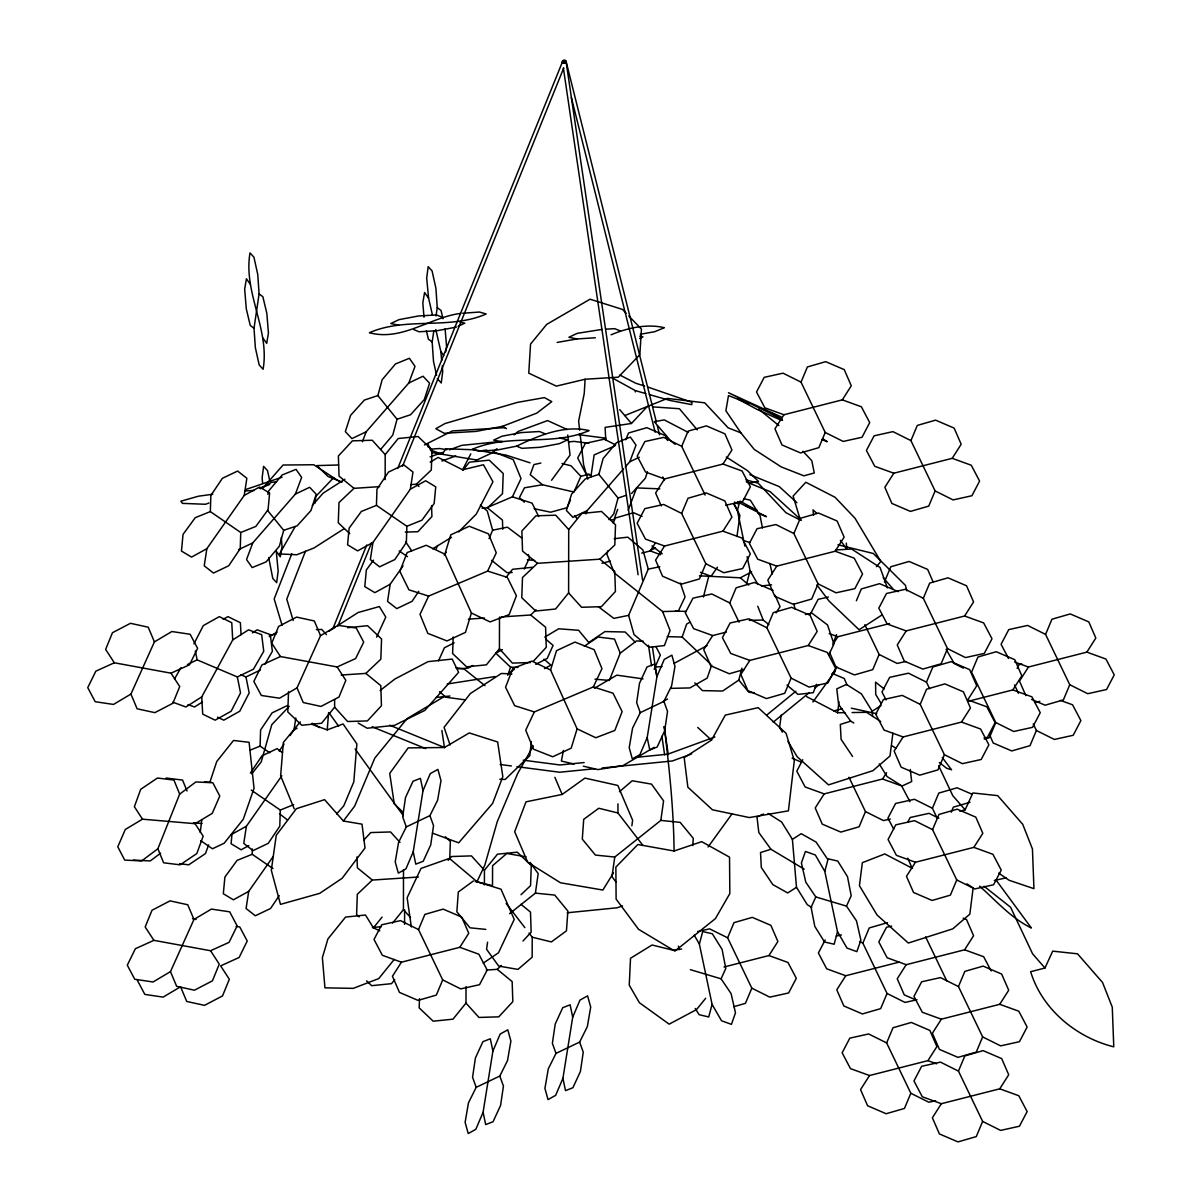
<?xml version="1.0" encoding="UTF-8"?>
<svg xmlns="http://www.w3.org/2000/svg" width="1202" height="1202" viewBox="0 0 1202 1202"><rect width="100%" height="100%" fill="white"/><g stroke="black" fill="none" stroke-linecap="round" stroke-linejoin="round"><path stroke-width="1.5" d="M288.525 691.751L287.789 711.93L301.792 725.257L321.595 723.243L334.622 707.167L334.637 699.744M385.166 479.688L385.196 454.596L398.223 438.52L418.041 436.506L432.029 449.818L431.308 470.012L416.328 484.226L410.844 484.586M392.573 923.076L403.436 909.689L403.496 869.752M404.578 924.368L404.608 909.719M419.498 998.697L419.167 1007.862L433.156 1021.189L452.974 1019.176L466 1003.099L466.015 986.617M484.406 884.912L484.436 870.248L497.463 854.186L517.266 852.173L531.269 865.485L530.533 885.679L521.007 894.709M453.199 637L452.598 653.527L466.601 666.84L486.404 664.826L499.431 648.749L499.491 617.062M568.606 592.932L568.711 529.556L581.738 513.479L601.541 511.466L615.529 524.793L614.808 544.972L599.828 559.185L537.474 563.317L522.494 577.516L521.773 597.71L535.761 611.022L555.579 609.008L568.606 592.932L581.573 607.28L601.391 606.679L615.424 591.504L614.763 571.416L599.828 559.185M529.06 933.083L532.231 937.199L532.155 957.198L517.957 969.413L498.68 966.062L486.57 949.295L487.576 942.188M642.95 845.427L617.933 812.973L617.963 803.883M210.335 511.601L210.846 495.464L222.385 478.321L237.62 471.049L246.861 478.276L244.231 495.419L206.849 548.683L191.539 557.097L181.457 551.057L183.035 534.379L195.25 517.686L210.335 511.601L240.746 532.501L255.846 526.416L268.061 509.723L269.624 493.045L259.557 487.005L244.231 495.419M240.746 532.501L240.25 548.638L228.711 565.781L213.475 573.053L204.22 565.826L206.849 548.683M272.944 868.55L252.195 854.291L252.36 848.913M269.759 752.768L260.098 746.126L260.594 729.99L272.133 712.846L287.368 705.559M251.263 790.105L280.291 810.058L279.796 826.195L268.256 843.338L253.021 850.625L243.766 843.383L246.395 826.24L281.809 775.801M376.451 505.366L376.947 489.244L388.486 472.085L403.737 464.813L412.977 472.055L410.348 489.184L372.966 542.448L357.655 550.877L347.573 544.822L349.136 528.144L361.351 511.451L376.451 505.366L406.862 526.281L421.947 520.181L434.162 503.503L435.74 486.825L425.658 480.77L410.348 489.184M406.862 526.281L406.366 542.403L394.812 559.561L379.577 566.833L370.336 559.591L372.966 542.448M449.773 858.048L450.359 841.535L445.281 836.697M628.766 315.961L641.432 329.093L639.855 354.68L618.249 377.188L585.119 379.246L584.232 393.595L578.643 421.091L579.68 430.211M635.257 391.942L635.347 390.62L611.938 377.728M692.773 845.532L693.284 838.32L680.152 822.363L660.815 820.41L614.763 857.041L611.983 876.574L616.025 882.163M397.727 468.479L562.927 60.671A1.818 1.487 -14.1 0 1 566.037 61.407L563.422 61.407L562.701 62.504A1.818 1.487 -14.1 0 0 564.745 63L565.992 61.813M311.724 724.265L327.214 729.884L328.597 712.801M231.956 834.488L231.085 843.744L241.151 849.799L248.814 845.592M531.344 741.574L529.797 755.682L505.186 779.452L499.822 779.227M562.431 61.783L562.716 62.94L562.476 61.392M781.18 715.13L779.617 727.541L782.397 732.153M844.871 712.651L837.614 712.771L839.011 701.713M892.876 733.265L890.006 755.983L872.937 770.677L828.524 784.876L797.242 756.824L787.971 741.409M200.208 832.46L201.831 819.794M631.861 825.774L632.628 820.215L617.813 785.447L584.938 778.1L562.16 794.447L526.01 801.824L514.681 831.709L527.693 862.255L560.508 882.779L602.878 890.051L613.441 872.922M736.961 536.483L739.891 515.418L734.212 503.743M509.573 913.67L535.401 893.131L538.18 873.599L530.097 862.42M660.815 820.41L663.594 800.878L651.484 784.11L632.192 780.774L619.421 791.757M254.013 328.281L259.091 293.874L257.754 274.492L253.922 257.168L250.016 252.916C243.105 292.402 269.999 329.754 263.088 369.239L259.196 364.987L255.35 347.663L254.013 328.281L250.241 325.411L246.29 308.854L244.667 289.126L246.425 278.789L250.422 284.408M436.581 375.249L433.501 361.381L432.164 341.999L433.787 331.076M436.01 315.991L437.243 307.607L435.905 288.225L432.059 270.901L428.167 266.649L426.695 278.173L428.573 298.141L432.465 315.089M590.858 476.924L594.164 454.897L614.823 445.927M273.245 856.425L248.709 891.373L246.079 908.517L255.335 915.759L270.57 908.487L279.225 895.61M290.013 735.609L293.994 729.945L295.827 717.94M403.061 565.887L390.169 584.247L387.54 601.391L396.795 608.618L412.031 601.346L418.762 591.339M413.218 851.842L422.999 790.676L430.271 773.652L437.889 769.385L440.999 780.594L437.633 800.156L429.925 815.617L406.291 826.901L398.583 842.362L395.218 861.924L398.328 873.133L405.945 868.866L413.218 851.842L415.787 864.163L423.194 861.263L430.707 844.976L433.546 825.669L429.925 815.617M483.099 1112.271L492.895 1051.104L500.167 1034.081L507.785 1029.813L510.895 1041.037L507.514 1060.585L499.807 1076.045L476.187 1087.329L468.479 1102.79L465.114 1122.352L468.224 1133.561L475.827 1129.309L483.099 1112.271L485.683 1124.606L493.075 1121.691L500.588 1105.404L503.443 1086.097L499.807 1076.045M562.927 1078.314L572.708 1017.147L579.98 1000.109L587.598 995.857L590.708 1007.066L587.342 1026.628L579.634 1042.089L556 1053.373L548.292 1068.833L544.927 1088.381L548.037 1099.605L555.655 1095.338L562.927 1078.314L565.496 1090.635L572.903 1087.735L580.416 1071.448L583.255 1052.141L579.634 1042.089M647.187 737.607L656.983 676.441L664.255 659.417L671.873 655.15L674.983 666.374L671.602 685.921L663.895 701.382L640.275 712.666L632.568 728.127L629.202 747.689L632.312 758.898L639.915 754.646L647.187 737.607L649.771 749.943L657.163 747.028L664.676 730.741L667.531 711.434L663.895 701.382M314.789 503.353L315.976 496.201L333.735 477.585M445.717 351.916L446.588 346.747L445.116 328.822M563.422 750.394L561.364 761.061L574.165 764.036M703.395 597.018L708.759 576.269M694.846 682.901L702.434 690.609L722.642 691.045L738.809 680.077L741.904 668.132M744.894 546.144L737.382 510.519L739.29 503.337M746.742 583.361L750.093 570.8L747.103 556.676M699.369 944.096L702.719 931.55L712.335 933.789L722.086 949.4L725.783 968.451L721.08 978.819L731.086 993.588L735.474 1012.85L731.432 1024.344L721.531 1020.768L712.08 1004.391L699.369 944.096L694.215 935.171M712.08 1004.391L708.729 1016.952L699.128 1014.698L695.222 1008.463M824.797 871.39L828.148 858.829L837.749 861.068L847.5 876.679L851.196 895.73L846.493 906.113L856.5 920.882L860.887 940.144L856.846 951.638L846.959 948.047L837.509 931.67L824.797 871.39L815.347 855.013L805.445 851.437L801.403 862.931L805.791 882.178L815.797 896.947L846.493 906.113M837.509 931.67L834.158 944.231L824.542 941.992L814.791 926.381L811.095 907.33L815.797 896.947M267.836 494.307L268.782 490.777L282.124 475L296.023 469.351L301.642 477.419L295.407 494.067L252.781 542.883L246.545 559.531L252.165 567.584L266.063 561.935L279.405 546.159L283.687 530.307L267.55 510.399M380.643 449.443L392.769 435.109L397.051 419.243L377.864 395.578L382.161 379.712L395.488 363.951L409.386 358.286L415.006 366.355L408.785 383.002L366.144 431.818L362.403 441.81M608.918 519.625L613.771 513.885L618.053 498.019L598.866 474.354L603.149 458.488L616.491 442.727L630.389 437.077L636.008 445.131L629.788 461.778L625.235 466.977M444.86 554.182L450.795 534.845L469.246 526.251L488.478 533.853L496.261 552.815L487.636 571.085L428.633 596.102L408.935 589.836L399.86 571.416L407.147 552.574L426.199 545.272L444.86 554.182L471.409 613.02L490.07 621.915L509.122 614.628L516.409 595.771L507.319 577.351L487.636 571.085M471.409 613.02L465.474 632.342L447.024 640.951L427.792 633.349L420.009 614.372L428.633 596.102M550.576 670.01L556.511 650.673L574.962 642.078L594.179 649.681L601.962 668.643L593.337 686.928L534.334 711.93L514.651 705.664L505.561 687.243L512.863 668.402L531.9 661.1L550.576 670.01L577.11 728.848L595.786 737.743L614.823 730.455L622.125 711.599L613.035 693.193L593.337 686.928M577.11 728.848L571.175 748.185L552.725 756.779L533.493 749.177L525.725 730.2L534.334 711.93M647.427 471.755L645.309 478.276L631.561 493.526M209.824 782.427L216.736 761.527L233.519 740.477L249.099 742.295L254.043 788.347L243.285 819.253L224.188 843.218L212.469 848.762L200.734 840.694M507.74 675.299L510.55 667.185L495.795 653.152L502.376 649.606M710.457 663.94L682.165 637.03L686.673 624.048L689.828 622.26M711.689 665.112L707.182 678.108L689.858 687.935L670.716 688.355M208.637 844.856L205.467 853.555L188.729 864.824L179.579 863.697M565.796 62.579L565.962 62.444A1.818 0.766 22 0 0 565.466 61.497M617.708 509.332L614.027 519.459L610.571 520.211M585.9 513.93L587.147 510.595L623.628 468.84M608.077 550.636L606.815 554.002L614.312 572.918L662.602 611.548L670.085 630.464L664.39 645.579L649.11 647.292L633.995 634.506L628.631 615.349L648.269 569.117L642.92 549.96L627.79 537.174L614.222 538.691M628.195 510.204L636.609 487.907L659.793 488.853M816.443 684.284L813.273 692.683L798.008 694.395L787.009 685.095M291.816 553.701L274.176 598.942L282.079 625.295M305.458 551.207L286.782 599.122L293.168 620.457M833.226 643.16L836.562 634.596M812.898 701.983L834.744 671.783L836.772 666.554M157.883 848.747L179.669 794.116L195.881 781.946L212.844 782.772L219.771 796.055L212.258 813.363L195.085 823.686L142.467 819.178L125.293 829.485L117.781 846.794L124.707 860.091L141.671 860.917L157.883 848.747L163.622 862.796L180.105 864.824L196.827 853.555L203.168 836.156L195.085 823.686M643.22 641.267L636.444 640.936L620.232 653.107L609.339 680.422L595.005 679.205M332.954 628.526L366.745 545.017M337.867 626.077L371.643 542.643M402.595 466.151L563.693 68.048M418.506 929.582L424.877 914.406L443.162 909.118L461.733 917.081L468.765 933.233L459.81 947.311L401.408 962.201L382.341 955.274L374.017 939.453L381.71 924.789L400.521 920.612L418.506 929.582L442.697 979.915L460.682 988.885L479.508 984.708L487.201 970.059L478.862 954.223L459.81 947.311M625.731 439.722L628.556 432.975L646.841 427.687L665.412 435.65L667.531 440.503M613.23 523.095L615.349 518.032L633.634 512.743L642.078 516.364M442.697 979.915L436.326 995.091L418.041 1000.395L399.47 992.416L392.438 976.264L401.408 962.201M681.699 446.333L688.07 431.157L706.355 425.869L724.926 433.832L731.958 449.984L722.988 464.047L664.586 478.937L645.534 472.025L637.195 456.189L644.888 441.54L663.714 437.363L681.699 446.333L705.123 495.059M681.639 513.419L688.025 498.244L706.31 492.955L724.866 500.918L731.913 517.07L722.943 531.149L664.541 546.039L645.489 539.112L637.15 523.291L644.843 508.626L663.669 504.449L681.639 513.419L705.829 563.753L723.814 572.723L742.641 568.546L750.333 553.897L741.995 538.06L722.943 531.149M705.829 563.753L699.459 578.928L681.173 584.217L662.602 576.254L655.571 560.102L664.541 546.039M801.028 382.146L807.398 366.956L825.684 361.667L844.255 369.63L851.286 385.797L842.317 399.86L783.914 414.75L764.863 407.824L756.524 392.002L764.217 377.338L783.043 373.176L801.028 382.146L825.218 432.465L843.203 441.435L862.029 437.273L869.707 422.608L861.383 406.787L842.317 399.86M739.02 622.17L729.779 602.968L736.15 587.778L754.435 582.489L773.006 590.452M825.218 432.465L818.847 447.655L800.562 452.944L781.991 444.965L774.959 428.813L783.914 414.75M793.876 533.523L800.247 518.332L818.532 513.044L837.103 521.007L844.135 537.174L835.165 551.237L776.777 566.127L757.711 559.2L749.372 543.379L757.065 528.715L775.891 524.553L793.876 533.523L818.066 583.841L836.051 592.811L854.877 588.649L862.555 573.985L854.231 558.164L835.165 551.237M766.906 627.79L773.292 612.614L791.577 607.326L810.133 615.289L817.18 631.441L808.21 645.504L749.808 660.394L730.756 653.482L722.417 637.646L730.11 622.997L748.936 618.82L766.906 627.79L791.096 678.123L809.081 687.093L827.908 682.916L835.6 668.252L827.261 652.431L808.21 645.504M818.066 583.841L811.696 599.032L793.41 604.321L774.839 596.357L767.808 580.19L776.777 566.127M791.096 678.123L784.726 693.299L766.44 698.587L747.869 690.624L740.838 674.472L749.808 660.394M910.921 440.608L917.291 425.433L935.577 420.144L954.148 428.107L961.179 444.259L952.209 458.323L893.822 473.212L874.755 466.301L866.417 450.465L874.109 435.815L892.936 431.638L910.921 440.608L935.111 490.942L953.096 499.912L971.922 495.735L979.6 481.07L971.276 465.249L952.209 458.323M856.365 600.76L861.323 588.95L879.609 583.661L898.164 591.624M768.919 955.56L787.971 962.471L796.31 978.308L788.617 992.957L769.791 997.134L751.821 988.164L727.631 937.83L734.001 922.655L752.287 917.366L770.858 925.33L777.889 941.482L768.919 955.56L724.025 966.994M884.432 581.933L890.802 566.743L909.088 561.454L927.659 569.417L933.278 582.354M935.111 490.942L928.74 506.117L910.455 511.406L891.884 503.443L884.852 487.291L893.822 473.212M864.839 624.709L879.128 654.459L872.757 669.634L854.472 674.923L835.901 666.96L829.575 652.416M751.821 988.164L745.435 1003.339L733.806 1006.705M923.316 598.28L929.687 583.105L947.972 577.816L966.543 585.78L973.575 601.932L964.605 616.01L906.203 630.9L887.151 623.973L878.812 608.152L886.505 593.487L905.331 589.311L923.316 598.28L947.507 648.614L965.476 657.584L984.303 653.407L991.996 638.758L983.657 622.921L964.605 616.01M848.973 777.273L865.47 811.605L859.099 826.796L840.814 832.084L822.243 824.121L815.211 807.954L824.181 793.891L882.584 779.001L901.635 785.928L909.974 801.749M929.612 688.701L926.457 682.15L932.842 666.975L951.128 661.686L969.683 669.649L976.73 685.801L967.76 699.88L986.812 706.791L995.151 722.627L987.458 737.277L984.032 738.043M920.206 704.357L926.577 689.182L944.862 683.893L963.433 691.856L970.465 708.008L961.495 722.071L903.108 736.961L884.041 730.05L875.717 714.213L883.395 699.564L902.221 695.387L920.206 704.357L944.396 754.691L962.381 763.661L981.208 759.484L988.885 744.819L980.562 728.998L961.495 722.071M947.507 648.614L941.121 663.789L922.836 669.078L904.28 661.115L897.233 644.963L906.203 630.9M917.006 999.763L905.031 1002.423L887.046 993.453L862.856 943.119L869.226 927.944L887.512 922.655M944.396 754.691L938.026 769.866L919.74 775.155L901.169 767.192L894.138 751.04L903.108 736.961M937.139 818.081L932.421 808.255L938.792 793.08L957.077 787.791L972.268 794.312M932.572 829.635L938.942 814.46L957.228 809.171L975.799 817.135L982.83 833.287L973.86 847.365L915.458 862.255L896.407 855.328L888.068 839.507L895.76 824.842L914.587 820.666L932.572 829.635L956.762 879.969L974.732 888.939L993.558 884.777L1001.251 870.113L992.912 854.291L973.86 847.365M951.233 812.191L953.366 807.128L969.984 802.32M1017.162 668.342L1018.575 664.976L1021.91 664.015M967.956 701.367L1012.85 689.918L1021.82 675.84L1014.788 659.688L996.218 651.724L977.932 657.013L971.562 672.188L995.752 722.522L989.381 737.697L984.393 739.14M887.046 993.453L880.675 1008.628L862.39 1013.932L843.819 1005.954L836.787 989.802L845.757 975.739L899.081 962.141M1086.863 652.13L1105.915 659.042L1114.254 674.878L1106.561 689.527L1087.75 693.704L1069.765 684.734L1045.575 634.401L1051.945 619.225L1070.231 613.937L1088.802 621.9L1095.833 638.052L1086.863 652.13L1028.461 667.02L1014.608 661.986M886.64 1042.93L893.011 1027.755L911.296 1022.451L929.867 1030.43L936.899 1046.581L927.929 1060.645L869.527 1075.535L850.475 1068.623L842.136 1052.787L849.829 1038.137L868.655 1033.96L886.64 1042.93L910.831 1093.264L928.815 1102.234L935.652 1100.716M956.762 879.969L950.376 895.144L932.091 900.448L913.535 892.47L906.488 876.318L915.458 862.255M1033.239 723.935L1036.394 730.485L1030.024 745.661L1011.738 750.949L993.168 742.986L989.652 734.903M1069.765 684.734L1063.379 699.91L1045.094 705.198L1031.601 699.414M910.831 1093.264L904.445 1108.439L886.159 1113.728L867.604 1105.765L860.557 1089.613L869.527 1075.535M958.46 986.572L964.83 971.396L983.116 966.107L1001.672 974.071L1008.718 990.223L999.748 1004.301L941.346 1019.191L922.295 1012.264L913.956 996.443L921.649 981.779L940.475 977.602L958.46 986.572L982.65 1036.905L1000.62 1045.875L1019.446 1041.698L1027.139 1027.049L1018.8 1011.213L999.748 1004.301M958.46 1071.102L964.83 1055.912L983.116 1050.623L1001.672 1058.601L1008.718 1074.753L999.748 1088.817L941.346 1103.706L922.295 1096.78L913.956 1080.959L921.649 1066.294L940.475 1062.132L958.46 1071.102L982.65 1121.421L1000.62 1130.406L1019.446 1126.229L1027.139 1111.565L1018.8 1095.743L999.748 1088.817M982.65 1036.905L976.264 1052.081L957.979 1057.369L939.423 1049.406L932.376 1033.254L941.346 1019.191M982.65 1121.421L976.264 1136.611L957.979 1141.9L939.423 1133.937L932.376 1117.785L941.346 1103.706M489.049 538.661L492.64 530.202L487.291 511.045L480.409 505.231M654.188 669.213L660.334 655.06L656.007 646.751M570.454 500.047L567.089 507.71L550.636 512.202L534.139 508.701M589.1 474.084L580.866 476.338L573.97 492.024L542.478 484.752L524.493 487.802L519.414 497.598L524.327 502.196M130.928 694.08L154.412 641.883L171.871 631.531L190.141 634.265L197.609 648.329L189.51 664.796L171.015 673.18L114.325 662.783L95.829 671.167L87.746 687.634L95.213 701.713L113.484 704.432L130.928 694.08L137.118 708.774L154.863 712.651L172.893 703.26L179.714 686.567L171.015 673.18M297.044 687.845L320.528 635.663L337.972 625.31L356.243 628.03L363.71 642.108L355.627 658.561L337.131 666.96L280.442 656.547L261.946 664.946L253.847 681.414L261.315 695.477L279.585 698.197L297.044 687.845L303.235 702.539L320.979 706.43L338.994 697.025L345.83 680.332L337.131 666.96M170.474 971.637L193.958 919.455L211.417 909.088L229.687 911.822L237.155 925.886L229.056 942.353L210.56 950.737L153.886 940.34L135.375 948.724L127.292 965.191L134.759 979.269L153.03 981.989L170.474 971.637L176.664 986.331L194.423 990.208L212.438 980.817L219.26 964.124L210.56 950.737M438.52 660.875L444.379 647.818L454.191 642.8M376.617 637.105L385.782 617.092L379.366 606.559L358.076 612.524L338.078 625.386M959.782 811.215L965.131 809.832L972.884 792.959L997.705 795.649L1022.737 824.317L1032.443 848.988L1033.945 888.669L1009.109 880.27L998.697 873.118M1044.959 968.016L1052.712 951.143L1077.518 953.817L1102.55 982.485L1112.271 1007.171L1113.773 1046.837C1076.226 1037.461 1042.059 1009.319 1030.655 971.697L1044.959 968.016L1032.638 953.892L1010.551 907.209L984.077 886.28M563.047 60.746L563.047 60.746A1.818 0.766 22 0 1 564.685 61.047L565.256 61.332M487.486 507.424L512.398 496.862L521.022 478.591L513.239 459.615L494.007 452.012L475.556 460.606M483.234 963.133L498.469 952.795L514.231 919.425L500.994 889.195L476.999 881.727L484.767 865.29L497.237 821.732L517.686 773.457L533.267 745.946M436.221 548.638L437.723 545.468M524.162 569.102L529.436 558.013L528.264 554.543M828.689 655.105L833.948 644.017L827.517 624.935L811.951 613.17L805.385 614.522M193.913 643.881L203.318 625.596L219.32 616.641L231.761 622.696L232.722 639.93L201.741 696.89L185.919 706.986L172.787 702.193M430.181 462.139L438.159 457.436L462.605 469.772L470.793 453.89M810.448 613.982L818.141 599.332L828.403 597.048M802.771 759.739L796.791 771.143L805.115 786.964L824.181 793.891M825.203 939.949L818.367 952.991L826.691 968.812L845.757 975.739M907.615 822.393L910.184 817.51L929.011 813.333L938.822 818.231M711.494 740.131L725.287 715.115L758.162 707.647L786.123 733.37L794.297 760.701L788.422 810.839L749.327 817.555L712.44 809.787L687.86 787.19L684.178 757.681L711.494 740.131L697.731 727.465M295.196 526.581L279.525 553.942L296.774 554.753L313.962 547.992L344.027 528.775M174.455 679.025L181.006 667.636M264.891 664.3L272.373 651.274L270.3 634.626L257.168 629.833L252.42 632.868M664.586 478.937L655.616 493.015L661.25 505.937M641.718 553.115L650.267 550.937L655.255 543.124M726.369 632.087L712.681 635.573L703.711 649.636L710.743 665.788L729.313 673.766L744.278 669.439M776.056 612.87L780.038 606.619L775.125 595.306M832.851 644.557L837.839 636.729L889.495 623.568M882.584 779.001L886.565 772.751M1028.461 667.02L1019.491 681.083L1025.832 695.627M991.169 970.961L983.657 956.717L964.605 949.805L906.203 964.695L897.233 978.759L904.28 994.91L916.089 999.989M964.605 949.805L973.575 935.727L966.543 919.575L963.163 918.133M250.392 773.036L261.931 755.878L277.166 748.606L282.455 752.737M717.429 567.224L711.088 576.299L700.556 572.302M279.165 751.055L284.093 744.053M708.068 847.004L732.093 813.769M373.476 560.207L366.355 569.943L364.777 586.606L374.859 592.661L390.169 584.247M444.259 555.023L446.288 552.244M551.553 480.259L570.048 455.077L567.765 434.989M343.396 821.011L362.012 824.166L365.017 847.981L342.134 878.286L319.732 893.341L280.472 904.37L271.306 870.248L276.25 835.33L296.368 808.691L324.585 799.661L343.396 821.011L354.68 806.076L374.799 758.101L407.042 718.631L444.109 696.619M251.774 773.803L261.18 761.993L271.787 724.671L289.216 706.355M379.832 930.844L373.401 927.854L382.086 917.111M394.256 959.406L378.765 978.578L353.268 988.36L324.946 987.849L322.376 957.678L327.936 938.897L345.56 917.081L365.483 915.022L373.401 927.854M462.905 470.222L469.411 462.184L489.229 460.171L503.217 473.498L502.496 493.676L487.516 507.89L482.032 508.251M506.042 577.336L512.563 569.297L532.366 567.284M394.737 979.66L391.491 983.672L371.673 985.685L366.595 980.847M705.694 998.261L696.469 1009.635L669.168 1024.149L639.404 1002.708L629.247 985.174L630.524 958.249L652.055 944.997L672.714 950.121L681.624 949.054M300.26 721.891L283.341 742.475L280.637 775.816L294.235 808.856M876.423 566.668L880.826 561.499L855.028 518.257L835.074 497.297L805.821 482.257L793.125 496.065L800.382 520.135L785.973 512.728L758.177 483.144L745.901 479.868M312.34 505.411L323.143 493.151L344.899 479.237M358.151 723.018L367.166 728.232L394.572 725.332L424.847 710.397L458.608 672.339L452.192 659.072L428.092 661.626L394.782 679.085L380.117 690.534M336.62 813.964L343.757 805.866L353.809 781.841L356.874 743.918L343.096 723.965L327.214 729.884M363.74 840.153L370.757 832.565L390.56 831.949L399.996 842.392M533.387 661.235L546.249 647.322L545.603 627.219L530.653 615.003L501.114 616.957M448.136 860.301L451.651 856.515L471.454 855.899L484.436 870.248M522.96 941.061L531.149 932.196L530.503 912.108L520.992 904.325M605.748 439.737L605.102 427.386L631.441 423.48L647.322 406.501M458.713 531.9L476.323 514.02L492.955 481.762L483.459 464.768L462.605 469.772M379.622 486.645L353.974 488.343L338.994 502.556L338.273 522.75L349.722 533.643M341.158 675.043L365.844 673.405L380.824 659.207L381.56 639.013L367.557 625.701L347.754 627.714M530.653 615.003L536.107 609.835M418.446 877.009L372.32 880.059L357.325 894.273L356.603 914.452L359.143 916.871M486.269 970.074L497.222 969.338L501.309 965.461M766.966 714.889L795.814 691.27M773.187 722.192L808.976 692.878M814.701 688.19L818.998 684.674M831.874 674.127L834.744 671.783M491.333 453.304L496.997 448.692M513.99 434.869L518.227 431.413L547.586 420.58L567.149 429.505M160.617 853.165L150.295 860.917L133.332 860.091M508.431 673.631L514.381 669.259M473.378 880.976L458.293 892.034L456.865 911.852L469.997 927.809L485.818 929.401M584.322 646.24L598.01 637.03L614.492 639.058L620.232 653.107M882.013 614.943L859.084 629.743L829.079 601.12L816.924 584.953M328.852 631.305L334.997 627.354M872.637 716.512L872.186 711.238L881.006 705.589M811.771 907.51L807.278 904.67L796.49 887.301L792.403 839.342L801.223 833.692L816.113 842.091L827.592 859.19M796.49 887.301L787.671 892.951L772.781 884.567L761.302 867.468L760.52 852.534L770.948 849.273L804.183 869.151M232.722 639.93L248.544 629.833L261.66 634.626L263.749 651.274L253.457 669.183L237.35 676.951L197.113 659.868L187.452 664.526M202.462 701.938L194.544 706.986L187.993 704.582M432.6 548.878L451.471 537.324M544.776 637.12L558.69 628.781L578.613 630.299L588.8 642.529L604.967 631.576L625.175 632.012L635.302 642.274M403.346 812.537L394.271 803.883L389.718 773.427L408.169 747.899L444.44 747.509L469.276 732.935L497.643 741.995L502.827 776.657L492.61 803.432L458.668 842.827L432.45 833.136M594.479 688.22L616.851 675.148L643.04 678.89M663.339 701.457L667.501 699.008M654.188 747.359L623.012 765.584L597.95 769.581L583.316 766.17M269.263 636.684L277.151 632.132M223.151 619.33L227.944 616.641L240.385 622.696L241.061 634.761M293.994 729.945L297.059 728.262M231.085 834.669L246.395 826.24M248.709 891.373L233.398 899.802L223.317 893.747L224.894 877.069L237.11 860.377L252.195 854.291M260.323 488.433L271.412 482.393L276.52 481.747M472.897 665.502L468.014 668.132L457.376 668.853M673.961 663.459L707.046 645.609M544.506 668.567L550.967 665.172L543.995 659.162M699.414 575.818L740.342 577.801L751.641 571.851M535.776 664.33L547.21 658.471L553.07 645.414L545.573 638.968M562.776 60.821L562.957 60.761A1.818 0.766 22 0 0 563.468 62.158L566.097 61.467L656.367 422.082M424.456 444.935L452.418 430.932L504.75 427.642M240.926 674.818L245.974 676.966L260.473 669.965M408.785 383.002L423.014 376.226L429.58 383.198L424.321 399.5L410.558 414.75L397.051 419.243M366.144 431.818L351.916 438.595L345.335 431.608L350.608 415.321L364.371 400.071L377.864 395.578M295.407 494.067L309.65 487.291L316.216 494.262L310.942 510.565L297.179 525.8L283.687 530.307M238.537 549.66L252.781 542.883M629.788 461.778L639.269 457.271M587.147 510.595L572.918 517.371L566.337 510.399L571.611 494.097L585.374 478.862L598.866 474.354M458.142 326.283L464.798 323.158L459.975 322.151M639.614 338.453L642.95 336.891L639.734 336.214M763.42 814.009L756.99 816.984L758.823 832.535L770.948 849.273M462.605 313.241L479.463 312.039L486.164 313.992C449.383 330.099 406.171 316.592 369.405 332.714C401.708 341.533 429.88 317.358 460.742 313.361M611.067 334.802C627.384 327.936 646.901 323.503 664.315 327.71L654.699 331.707L640.305 334.246M516.605 446.152C538.646 435.515 564.324 424.757 589.085 430.571C552.304 446.693 509.107 433.171 472.326 449.293L479.012 451.246L497.748 449.909L516.605 446.152L521.923 448.346L540.029 447.294L559.396 443.658L567.72 439.752L559.681 438.054M650.507 550.246L655.556 548.052M250.031 750.183L260.098 746.126M280.291 810.058L293.709 804.649M624.77 415.576L667.471 398.418L704.748 402.835L728.172 427.852L740.868 432.84L754.24 449.398L781.24 466.917L803.898 475.827L814.28 472.972L811.771 460.667L802.921 451.231M259.392 488.433L269.759 484.451M502.406 426.349L536.813 413.112L551.793 401.648L544.431 397.607L517.326 402.415L445.04 423.525L435.845 428.708L444.214 433.291L476.157 431.398L502.406 426.349L506.523 428.618M565.541 62.669L565.18 62.699A1.818 0.766 22 0 1 563.888 62.369L562.536 62.053M208.983 502.977L205.467 504.269L182.494 503.383L180.796 501.219L198.525 496.186L212.799 494.247M430.106 456.895L442.396 452.418M449.428 449.848L461.718 445.356L502.331 441.299M441.825 461.057L455.783 455.964M714.859 736.991L667.771 754.195L636.174 757.35M691.616 753.924L672.294 760.986L602.142 767.988M622.456 905.887L617.332 907.765L567.209 912.769M245.764 489.514L282.094 477.179M674.082 851.001L701.713 841.67L729.539 857.161L729.824 893.567L715.46 918.553L674.893 951.128L638.532 929.296L616.115 899.096L615.86 867.093L637.841 844.51L674.082 851.001C673.661 809.397 669.274 767.838 664.225 726.564M618.053 498.019L626.497 495.209M853.796 723.003L850.731 721.17L840.318 724.43L841.084 739.35L852.579 756.449M260.428 488.658L262.938 487.952L283.056 465.024L313.767 464.753L340.301 482.107M601.992 563.242L610.436 561.094M833.767 710.923L842.317 708.744M1034.937 702.599L1039.82 701.367M269.353 635.527L276.34 633.845M585.119 379.246L556.331 386.127L528.76 373.161L530.563 344.057L546.7 324.39L590.062 299.208L622.426 309.395L626.227 313.331M725.587 505.261L742.686 501.459L750.379 486.795L742.055 470.974L722.988 464.047M905.677 661.536L897.113 663.429L879.128 654.459M890.306 819.058L883.455 820.575L865.47 811.605M697.671 931.52L709.646 928.861L727.631 937.83M994.294 880.48L1006.269 877.821M836.322 936.058L841.445 934.916M891.644 926.141L886.505 927.283L878.812 941.947L887.151 957.769L906.203 964.695M540.825 463.07L533.928 464.588L530.247 474.715L542.478 484.752M492.64 530.202L507.424 527.167L521.578 537.85M648.269 569.117L659.778 566.743M628.631 615.349L613.846 618.384L598.28 606.634M456.475 327.079L437.107 330.715L419.002 331.767L413.683 329.558M557.157 342.435L576.945 338.949L595.366 337.762M447.234 683.998L494.863 676.591M761.422 585.975L771.594 584.848M436.431 697.43L449.924 696.003M372.395 927.583L381.41 926.667M482.979 450.48L486.69 450.104M568.456 441.93L574.03 441.374L588.74 443.298M584.142 762.549L559.997 764.968L523.201 760.175M594.75 768.724L559.681 772.24L516.935 766.681M430.436 449.202L439.571 448.511L446.828 449.728M654.97 667.02L662.047 666.539M468.314 619.12L484.526 618.053M602.037 329.393L577.23 333.345L568.922 337.251L576.945 338.949M605.658 329.183L614.703 328.657L620.037 330.85M835.63 549.975L851.602 549.029L880.044 567.479L887.422 587.868M245.133 490.912L254.208 490.431M405.284 532.11L417.875 531.72L431.924 516.544L431.563 505.576M316.351 629.608L321.745 629.442L326.463 634.656M530.413 662.542L512.413 663.098L499.431 648.749M338.588 464.979L316.832 465.595L328.101 476.518L342.029 482.122M512.202 572.513L506.974 572.633L491.618 560.357M662.602 611.548L678.289 611.172L685.065 596.913L680.377 583.045M749.267 620.352L763.21 620.022L768.859 624.544M852.113 712.546L866.597 712.32L880.75 721.561M563.347 62.249L563.513 63.315L563.783 62.234M675.314 611.157L686.342 611.397M667.23 636.639L682.165 637.03M510.55 667.185L518.032 667.38M511.932 673.916L501.339 673.481L470.358 693.539L444.064 727.33L450.089 744.97M204.505 781.946L211.297 782.277M652.671 406.877L679.415 408.725L697.25 429.85M754.42 692.728L748.981 692.322L738.809 680.077M193.447 822.799L202.011 823.535M614.763 857.041L595.426 855.088L582.294 839.131L583.706 819.328L598.791 808.255L617.933 812.973M535.401 893.131L554.738 895.084L567.87 911.041L566.442 930.859L551.372 941.917L532.231 937.199M527.468 559.726L534.65 560.493M166.086 778.025L182.554 780.068L187.031 790.991M578.057 434.583L605.928 438.204M500.212 764.502L511.361 765.959M465.099 699.834L445.867 697.25L439.556 691.676M236.103 926.411L239.754 926.952L247.221 941.031L239.123 957.483L220.627 965.882L229.342 979.254L222.505 995.947L204.49 1005.353L186.731 1001.461L180.555 986.767L163.096 997.119L144.826 994.4L137.359 980.336M455.663 667.606L464.137 668.988L484.977 685.681M477.464 460.141L432.224 452.598L427.687 443.643L428.152 447.009M526.07 856.831L506.778 853.48L492.58 865.695L492.504 885.694L475.121 881.397M398.794 325.216L390.77 323.533L399.079 319.627L418.446 315.991L436.551 314.924L441.885 317.133M501.715 441.81L493.691 440.112L502 436.206L521.383 432.57L539.488 431.518L544.807 433.712M851.301 708.173L876.799 713.718M192.515 918.734L196.061 919.5M743.933 498.71L750.333 500.197L760.085 515.808L762.444 527.933M837.959 544.791L873.268 553.476L905.467 585.374L906.819 590.813M562.01 463.521L571.04 465.775L580.866 476.338M635.347 390.62L645.82 393.595M649.305 394.587L670.25 400.521L691.766 404.638L691.931 402.279L648.058 387.134M743.737 540.66L750.093 542.553M690.384 969.668L721.08 978.819M644.572 386.022L635.858 383.273L619.826 375.054M512.398 496.862L532.095 503.127L538.691 516.514M530.067 462.83L505.952 455.092L474.084 449.788L445.642 448.767L442.381 454.296L430.331 449.969M746.292 481.897L749.702 483.009L758.507 481.461L747.419 470.583L726.278 457.045M591.219 475.737L586.02 473.843L577.696 458.022L585.389 443.358L604.2 439.196L615.649 444.905M650.267 550.937L660.664 554.708M1060.434 700.39L1072.56 704.793L1080.883 720.614L1073.206 735.278L1054.379 739.455L1036.394 730.485M1012.85 689.918L1031.917 696.844L1040.241 712.666L1032.563 727.33L1013.737 731.492L995.752 722.522M829.185 633.589L837.839 636.729M712.681 635.573L693.614 628.646L685.29 612.825L692.983 598.16L711.794 593.983L729.779 602.968M927.929 1060.645L936.598 1063.8M743.963 401.648L728.487 395.578L725.888 410.753L740.868 432.84M782.352 419.333L728.457 392.723L781.12 416.884M780.699 420.024L756.449 409.086L737.758 398.944L749.101 403.737M749.853 474.64L779.257 486.615L796.911 502.721M747.779 482.528L770.121 491.633L801.403 520.181M389.673 725.212L444.695 747.599M372.064 726.759L425.688 748.591M822.123 439.601L827.261 441.72L822.874 438.865M757.891 513.149L766.455 516.695L737.382 501.73M745.796 505.681L757.14 510.474L740.011 501.114M832.43 673.451L844.255 678.514L847.064 684.99M792.118 758.207L800.562 761.828M217.547 717.158L223.767 720.178L239.769 711.223L249.175 692.938L245.974 676.966M1045.575 634.401L1027.59 625.431L1008.763 629.608L1001.071 644.272L1008.568 658.516M953.577 663.219L963.388 668.117M926.457 682.15L908.472 673.18L889.66 677.357L881.967 692.021L886.129 699.925M932.421 808.255L914.437 799.285L895.61 803.462L887.917 818.126L893.747 829.2M859.58 941.497L862.856 943.119M734.467 502.105L737.773 503.788M806.587 696.619L837.614 712.771M912.543 868.4L884.777 853.946L862.345 862.675L859.43 885.709L877.054 915.007L908.336 943.044L952.765 928.846L969.834 914.166L973.139 887.947L966.859 883.831M891.614 745.616L896.241 748.38M312.189 723.243L319.386 727.571M768.138 813.469L781.616 821.988L792.403 839.342M688.205 432.389L664.27 419.904L654.249 421.662L670.806 440.924L675.193 444.319M771.954 413.188L782.502 420.399M399.184 550.952L407.478 556.661M437.243 307.607L441.029 310.462L442.997 318.74M432.164 341.999L428.393 339.144L426.409 330.866M259.091 293.874L262.877 296.744L266.829 313.301L268.437 333.029L266.694 343.366L262.682 337.747M651.995 545.903L662.242 553.776M758.687 409.146L778.896 425.598M884.146 688.926L875.582 682.195L875.717 694.425L881.216 703.606M939.333 762.519L946.65 768.258L951.548 769.806L942.263 757.515M279.48 813.739L287.413 819.944M487.516 507.89L502.451 520.105L502.752 529.241M537.474 563.317L522.539 551.087L521.878 530.983L535.927 515.808L555.73 515.207L568.711 529.556M416.328 484.226L419.032 486.449M353.974 488.343L339.039 476.127L338.378 456.024L352.411 440.849L372.229 440.248L385.196 454.596M365.844 673.405L380.794 685.636L381.44 705.739L367.406 720.915L347.603 721.516L334.622 707.167M497.222 969.338L512.157 981.568L512.818 1001.657L498.785 1016.847L478.967 1017.448L466 1003.099M372.32 880.059L357.37 867.829L357.009 856.876M476.999 881.727L449.398 858.393L420.985 868.445L407.132 897.774L411.354 926.982M740.342 577.801L748.711 585.013M816.864 513.419L813.048 509.858L813.529 515.252M979.645 886.144C996.007 900.749 1011.573 918.433 1031.361 927.989L995.842 879.774M574.451 515.628L576.915 518.272M437.348 378.705L441.239 382.957L442.727 371.433L442.201 365.994M403.436 909.689L410.513 917.517M965.131 809.832L952.81 795.709L938.627 765.704M883.23 577.666L892.801 588.679M619.736 409.612L631.441 423.48M506.177 903.408L524.868 927.643M850.731 721.17L838.605 704.432L836.787 688.881L846.433 684.419L861.413 693.87L872.186 711.238M328.792 712.561L338.679 726.233M355.146 749.011L403.436 815.827M840.378 540.299L846.854 549.299L846.313 543.109M428.573 298.141L424.576 292.522L422.819 302.859L423.99 317.208M435.8 329.543L440.833 351.465L443.838 355.687M946.124 649.32L954.178 663.414M405.585 541.726L411.745 550.877M280.442 656.547L271.742 643.175L278.563 626.482L296.594 617.092L314.338 620.968L320.528 635.663M114.325 662.783L105.626 649.411L112.462 632.703L130.477 623.312L148.222 627.204L154.412 641.883M153.886 940.34L145.172 926.967L152.008 910.26L170.023 900.869L187.767 904.76L193.958 919.455M142.467 819.178L134.384 806.707L140.724 789.293L157.447 778.025L173.929 780.068L179.669 794.116M879.233 763.931L887.076 776.567L902.056 786.033L911.687 781.57L910.275 769.475M733.941 504.555L737.382 510.519M750.093 570.8L757.816 584.202M662.753 476.984L664.39 480.349M1014.518 684.96L1018.5 693.253M925.615 936.884L946.725 980.802M907.75 858.168L911.972 867.859M554.873 777.333L562.16 794.447M757.756 606.259L763.21 620.022M640.275 712.666L636.654 702.614L639.494 683.307L647.007 667.02L654.399 664.12L656.983 676.441M556 1053.373L552.379 1043.321L555.219 1024.014L562.731 1007.727L570.124 1004.812L572.708 1017.147M406.291 826.901L402.67 816.849L405.51 797.542L413.022 781.255L420.415 778.355L422.999 790.676M476.187 1087.329L472.566 1077.277L475.406 1057.97L482.919 1041.683L490.311 1038.783L492.895 1051.104M566.067 61.497L642.544 579.98M587.748 479.177L583.631 464.858L580.085 433.862M793.756 604.02L795.228 609.249M657.284 425.733L659.567 434.839M571.356 97.512L655.15 432.164M769.881 563.513L772.27 574.015M678.379 946.139L679.175 949.64M269.804 481.01L267.505 470.613L263.599 466.361L262.126 477.885L262.637 483.339M237.35 676.951L240.535 692.938L231.145 711.223L215.143 720.178L202.702 714.123L201.741 696.89M195.34 650.988L197.113 659.868M441.885 730.44L444.44 747.509M652.401 646.856L656.788 676.591M664.18 726.759L668.297 754.631M563.377 68.003L638.097 574.781M648.494 645.324L651.514 665.743M661.911 736.285L664.646 754.856M440.833 351.465L441.69 360.54M281.283 537.504L282.019 546.474L280.276 556.811L276.265 551.192L278.158 571.16L276.67 582.685L272.779 578.432L268.692 557.578"/></g></svg>
